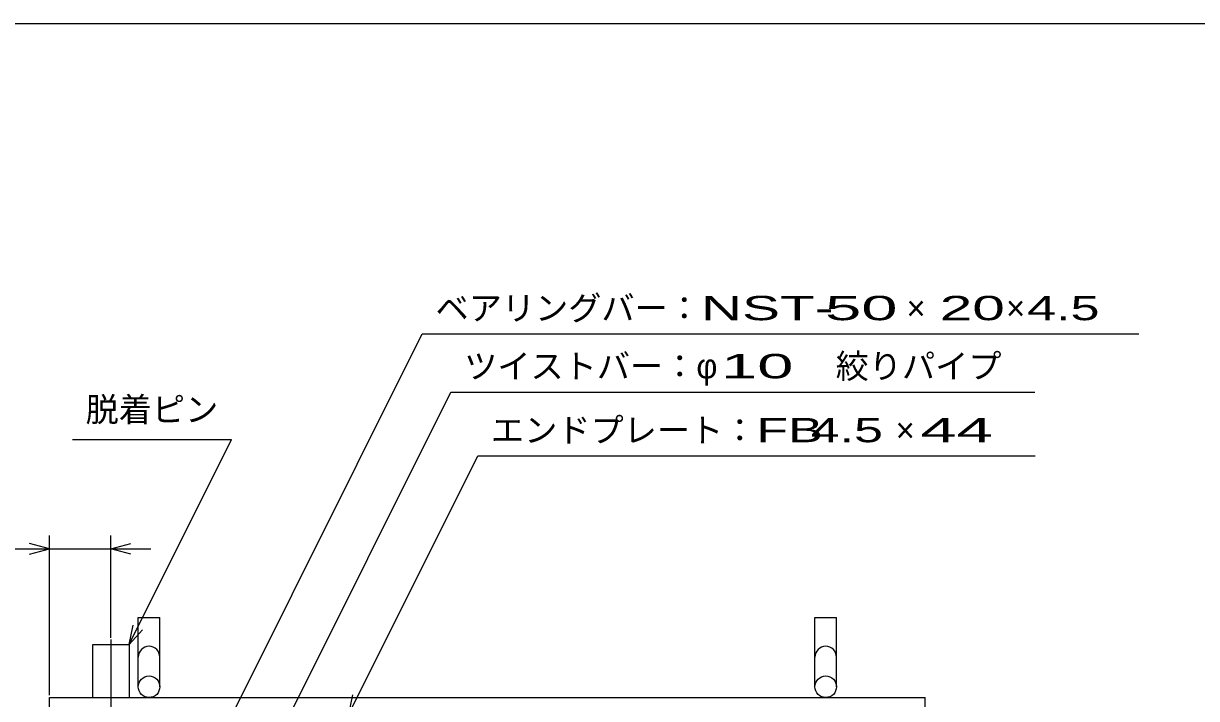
# Model space of a CAD drawing. Units: millimetres, scale not verified. Extents: x -1456 to 1389, y -1026 to 839.
# Drawn here: x -960 to -252, y 432 to 839 of the extents above; entities that cross this region are included whole.
import ezdxf
from ezdxf.enums import TextEntityAlignment as Align

# ---------------------------------------------------------------- set-up
doc = ezdxf.new("R2010")
doc.units = ezdxf.units.MM
doc.header["$LTSCALE"] = 8
doc.linetypes.add('LONG_DASHED_DOTTED', pattern=[15.25, 12, -1.5, 0.25, -1.5])
for name, color, linetype, lineweight in [('0_2', 150, 'Continuous', 25), ('19', 6, 'Continuous', 25), ('22', 2, 'Continuous', 25)]:
    doc.layers.add(name, color=color, linetype=linetype, lineweight=lineweight)
doc.styles.add('ベクトル', font='')
doc.styles.get('ベクトル').set_extended_font_data('ベクトル')

msp = doc.modelspace()

# ---------------------------------------------------------------- linework, layer by layer
at = {"layer": '0_2'}
msp.add_line((-1379.2, 838.8), (1388.8, 838.8), dxfattribs=at)
at = {"layer": '19'}
for p, q in [((-890.5, 439.3), (-890.5, 480.92)), ((-890.5, 480.92), (-877.5, 480.92)), ((-877.5, 439.3), (-877.5, 480.92)), ((-482.5, 439.3), (-482.5, 480.92)), ((-482.5, 480.92), (-469.5, 480.92)), ((-469.5, 439.3), (-469.5, 480.92)), ((-918, 432.8), (-918, 464.8)), ((-918, 464.8), (-896, 464.8)), ((-896, 464.8), (-896, 432.8)), ((-944, 432.8), (-416, 432.8)), ((-944, -187.2), (-944, 432.8)), ((-416, -187.2), (-416, 432.8))]:
    msp.add_line(p, q, dxfattribs=at)
at = {"layer": '19', "linetype": 'LONG_DASHED_DOTTED'}
msp.add_line((-907, 467.8), (-907, 399.8), dxfattribs=at)
at = {"layer": '19'}
for centre in [(-884, 439.3), (-476, 439.3)]:
    msp.add_circle(centre, 6.5, dxfattribs=at)
for centre in [(-884, 457.14), (-476, 457.14)]:
    msp.add_arc(centre, 6.5, 0, 180, dxfattribs=at)
at = {"layer": '22', "color": 4}
for p, q in [((-907, 276.3), (-719.25, 651.8)), ((-719.25, 651.8), (-287.25, 651.8)), ((-847.25, 326.3), (-702, 616.8)), ((-702, 616.8), (-350, 616.8)), ((-930.25, 588.3), (-834.25, 588.3)), ((-896, 464.8), (-834.25, 588.3)), ((-763.55, 422.8), (-685.8, 578.3)), ((-685.8, 578.3), (-349.8, 578.3)), ((-944, 522.3), (-956, 525.5)), ((-944, 434.3), (-944, 530.3)), ((-907, 468.8), (-907, 530.3)), ((-907, 522.3), (-895, 525.5)), ((-1000, 522.3), (-944, 522.3)), ((-956, 519.1), (-944, 522.3)), ((-944, 522.3), (-907, 522.3)), ((-895, 519.1), (-907, 522.3)), ((-907, 522.3), (-883, 522.3)), ((-896, 464.8), (-893.6, 476.48)), ((-896, 464.8), (-888, 473.6)), ((-763.55, 422.8), (-761.15, 434.48))]:
    msp.add_line(p, q, dxfattribs=at)

# ---------------------------------------------------------------- texts
at = {"layer": '22', "style": 'ベクトル'}
for s, p in [('ベアリングバー：', (-711.25, 667.4)), ('×', (-427.25, 667.4)), ('×', (-367.25, 667.4)), ('ツイストバー：', (-694, 632.4)), ('絞りパイプ', (-470, 632.4)), ('φ', (-554, 632.4)), ('脱着ピン', (-922.25, 606.3)), ('エンドプレート：', (-677.8, 593.9)), ('×', (-433.8, 593.9))]:
    msp.add_text(s, height=14.66, dxfattribs=at).set_placement(p, align=Align.MIDDLE_LEFT)
for s, width, p in [('NST-', 1.75, (-551.25, 667.4)), (' 50 ', 2, (-487.25, 667.4)), ('20', 1.8, (-407.25, 667.4)), (' 4.5 ', 1.6, (-363.25, 667.4)), (' 10 ', 2, (-550, 632.4)), ('FB', 1.6, (-517.8, 593.9)), (' 4.5 ', 1.6, (-493.8, 593.9)), (' 44 ', 2, (-429.8, 593.9))]:
    msp.add_text(s, height=14.66, dxfattribs=dict(at, width=width)).set_placement(p, align=Align.MIDDLE_LEFT)

doc.saveas('drawing.dxf')
